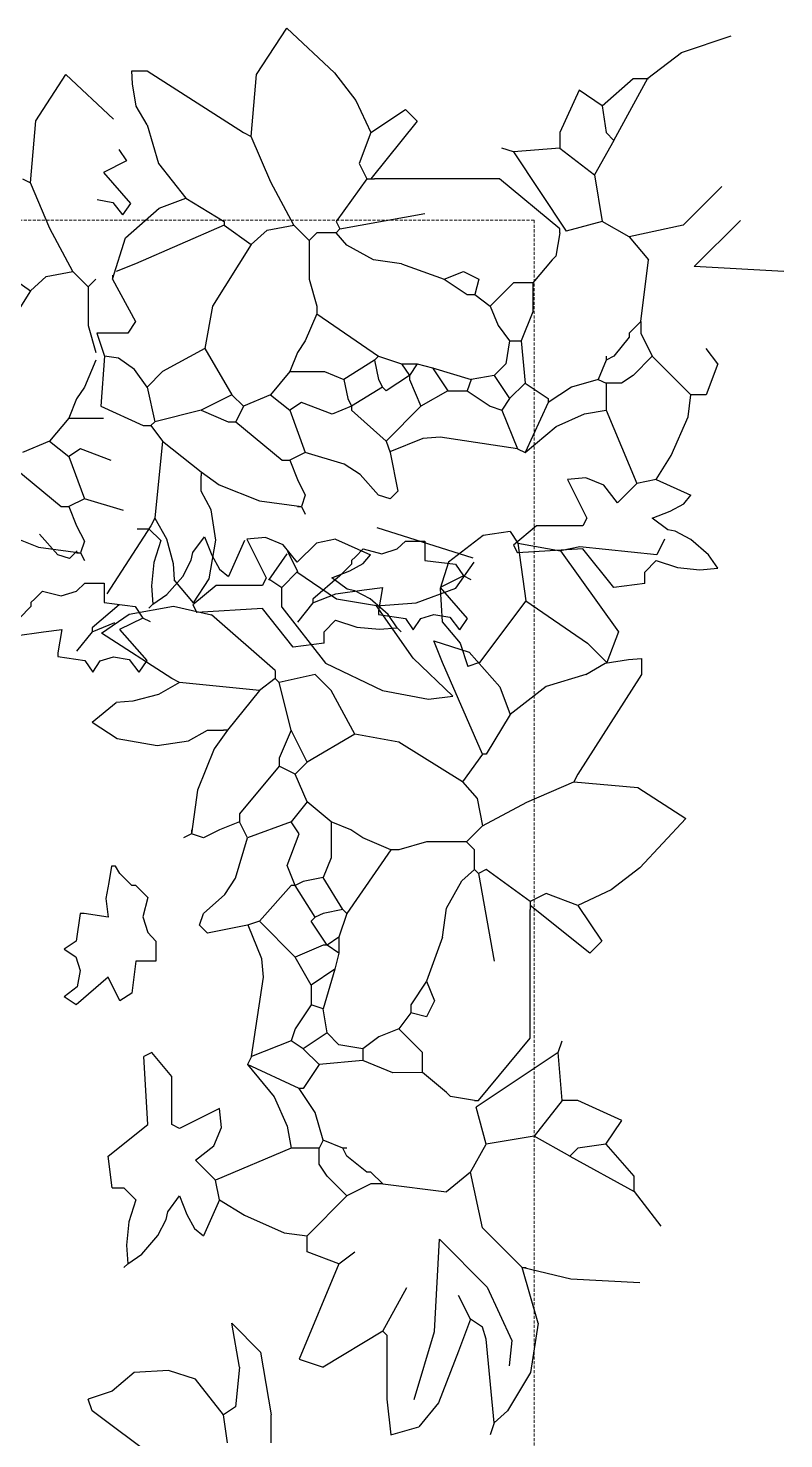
# Model space of a CAD drawing. Header units: inches. Extents: x 4526 to 5467, y 523 to 1441.
# Drawn here: x 5404.5 to 5467, y 1323.7 to 1440.5 of the extents above; entities that cross this region are included whole.
import ezdxf

# ---------------------------------------------------------------- set-up
doc = ezdxf.new("R2010")
doc.units = ezdxf.units.IN
doc.header["$MEASUREMENT"] = 0
doc.linetypes.add('HIDDEN', pattern=[0.375, 0.25, -0.125])
doc.layers.add('A-FLOR-FTPT', color=6, linetype='HIDDEN', lineweight=13)
doc.layers.add('G-HEDGE', color=96, linetype='Continuous', lineweight=25)

msp = doc.modelspace()

# ---------------------------------------------------------------- linework, layer by layer
at = {"layer": 'A-FLOR-FTPT'}
for q in [(4538.19, 1424.6), (5446.34, 1129.23)]:
    msp.add_line((5446.34, 1424.6), q, dxfattribs=at)
at = {"layer": 'G-HEDGE'}
for p, q in [((5423.37, 1436.67), (5425.86, 1440.51)), ((5425.86, 1440.51), (5429.82, 1436.82)), ((5458.56, 1438.51), (5462.66, 1439.89)), ((5455.77, 1436.36), (5458.56, 1438.51)), ((5405.08, 1432.83), (5407.57, 1436.67)), ((5407.57, 1436.67), (5411.53, 1432.98)), ((5413.03, 1436.97), (5414.3, 1436.97)), ((5413.1, 1435.9), (5413.03, 1436.97)), ((5414.3, 1436.97), (5422.29, 1431.86)), ((5422.93, 1431.54), (5423.37, 1436.67)), ((5429.82, 1436.82), (5431.58, 1434.52)), ((5451.98, 1434.09), (5454.54, 1436.33)), ((5452.94, 1431.22), (5455.77, 1436.36)), ((5454.54, 1436.33), (5455.81, 1436.33)), ((5413.4, 1434.06), (5413.1, 1435.9)), ((5450.07, 1435.37), (5448.47, 1431.86)), ((5451.98, 1434.09), (5450.07, 1435.37)), ((5414.3, 1432.5), (5413.4, 1434.06)), ((5431.58, 1434.52), (5432.82, 1431.86)), ((5432.82, 1431.86), (5435.7, 1433.77)), ((5435.7, 1433.77), (5436.66, 1432.82)), ((5451.98, 1434.09), (5452.3, 1431.86)), ((5404.64, 1427.7), (5405.08, 1432.83)), ((5436.66, 1432.82), (5432.82, 1428.03)), ((5414.3, 1432.5), (5415.26, 1429.3)), ((5422.29, 1431.86), (5422.93, 1431.54)), ((5424.54, 1427.76), (5422.93, 1431.54)), ((5432.82, 1431.86), (5431.87, 1429.3)), ((5448.47, 1431.86), (5448.47, 1430.58)), ((5452.3, 1431.86), (5452.94, 1431.22)), ((5411.96, 1430.47), (5412.6, 1429.51)), ((5444.64, 1430.26), (5443.68, 1430.58)), ((5448.47, 1430.58), (5444.64, 1430.26)), ((5444.64, 1430.26), (5449.01, 1423.7)), ((5448.47, 1430.58), (5451.34, 1428.35)), ((5452.94, 1431.22), (5451.34, 1428.35)), ((5412.6, 1429.51), (5410.69, 1428.55)), ((5415.26, 1429.3), (5417.5, 1426.43)), ((5431.87, 1429.3), (5432.51, 1428.03)), ((5404, 1428.02), (5404.64, 1427.7)), ((5410.69, 1428.55), (5412.92, 1426)), ((5432.51, 1428.03), (5429.95, 1424.51)), ((5432.51, 1428.03), (5432.82, 1428.03)), ((5432.82, 1428.03), (5433.14, 1428.03)), ((5443.49, 1428.03), (5433.14, 1428.03)), ((5448.47, 1423.88), (5443.49, 1428.03)), ((5451.34, 1428.35), (5451.98, 1424.51)), ((5406.25, 1423.92), (5404.64, 1427.7)), ((5426.44, 1424.19), (5424.54, 1427.76)), ((5461.88, 1427.39), (5458.69, 1424.19)), ((5410.16, 1426.31), (5411.47, 1426.08)), ((5411.47, 1426.08), (5412.28, 1425.04)), ((5412.92, 1426), (5412.28, 1425.04)), ((5412.52, 1423.15), (5415.3, 1425.61)), ((5415.3, 1425.61), (5417.5, 1426.43)), ((5417.5, 1426.43), (5420.69, 1424.51)), ((5420.69, 1424.51), (5420.69, 1424.19)), ((5429.95, 1424.51), (5430.27, 1423.88)), ((5430.27, 1423.88), (5437.29, 1425.15)), ((5451.98, 1424.51), (5449.01, 1423.7)), ((5454.22, 1423.24), (5451.98, 1424.51)), ((5459.61, 1420.76), (5463.44, 1424.57)), ((5408.15, 1420.36), (5406.25, 1423.92)), ((5420.69, 1424.19), (5413.35, 1421)), ((5420.69, 1424.19), (5422.93, 1422.6)), ((5422.93, 1422.6), (5424.25, 1423.77)), ((5424.25, 1423.77), (5426.44, 1424.19)), ((5426.44, 1424.19), (5427.72, 1422.92)), ((5428.35, 1423.56), (5427.72, 1422.92)), ((5429.95, 1423.56), (5428.35, 1423.56)), ((5430.27, 1423.88), (5429.95, 1423.56)), ((5430.84, 1422.54), (5429.95, 1423.56)), ((5448.47, 1423.56), (5448.15, 1421.64)), ((5448.47, 1423.56), (5448.47, 1423.88)), ((5458.69, 1424.19), (5454.22, 1423.24)), ((5454.22, 1423.24), (5455.81, 1421.32)), ((5411.43, 1419.72), (5412.52, 1423.15)), ((5422.93, 1422.6), (5419.73, 1417.49)), ((5427.72, 1422.92), (5427.72, 1419.72)), ((5433.04, 1421.31), (5430.84, 1422.54)), ((5413.35, 1421), (5411.75, 1420.36)), ((5435.38, 1421), (5433.04, 1421.31)), ((5435.38, 1421), (5438.89, 1419.72)), ((5447.83, 1421.32), (5446.24, 1419.41)), ((5448.15, 1421.64), (5447.83, 1421.32)), ((5455.18, 1416.21), (5455.81, 1421.32)), ((5402.4, 1420.36), (5404.64, 1418.76)), ((5404.64, 1418.76), (5405.96, 1419.93)), ((5405.96, 1419.93), (5408.15, 1420.36)), ((5408.15, 1420.36), (5409.43, 1419.08)), ((5410.07, 1419.72), (5409.43, 1419.08)), ((5411.43, 1420.04), (5411.43, 1419.72)), ((5411.43, 1419.72), (5413.35, 1416.21)), ((5427.72, 1419.72), (5428.35, 1417.49)), ((5438.89, 1419.72), (5440.49, 1420.36)), ((5438.89, 1419.72), (5440.81, 1418.45)), ((5440.49, 1420.36), (5441.76, 1419.72)), ((5441.76, 1419.72), (5441.45, 1418.45)), ((5467.02, 1420.35), (5459.61, 1420.76)), ((5404.64, 1418.76), (5401.44, 1413.65)), ((5409.43, 1419.08), (5409.43, 1415.89)), ((5444.64, 1419.41), (5442.72, 1417.49)), ((5446.24, 1419.41), (5444.64, 1419.41)), ((5446.24, 1419.41), (5446.24, 1417.01)), ((5419.73, 1417.49), (5419.09, 1413.98)), ((5428.35, 1417.49), (5428.35, 1416.85)), ((5440.81, 1418.45), (5441.45, 1418.45)), ((5441.45, 1418.45), (5442.72, 1417.49)), ((5442.72, 1417.49), (5443.36, 1415.89)), ((5413.35, 1416.21), (5412.71, 1415.25)), ((5428.35, 1416.85), (5427.4, 1414.62)), ((5428.35, 1416.85), (5433.46, 1413.34)), ((5446.24, 1417.01), (5445.28, 1414.62)), ((5455.18, 1416.21), (5454.22, 1415.25)), ((5455.18, 1416.21), (5455.18, 1415.25)), ((5409.43, 1415.89), (5410.07, 1413.65)), ((5412.71, 1415.25), (5410.15, 1415.25)), ((5410.15, 1415.25), (5410.79, 1413.34)), ((5443.36, 1415.89), (5444.32, 1414.62)), ((5454.22, 1415.25), (5454.22, 1414.93)), ((5455.18, 1415.25), (5456.13, 1413.34)), ((5419.09, 1413.98), (5415.58, 1412.06)), ((5419.09, 1413.98), (5421.33, 1410.14)), ((5427.4, 1414.62), (5426.76, 1413.66)), ((5444.32, 1414.62), (5444, 1412.7)), ((5444.32, 1414.62), (5445.28, 1414.62)), ((5445.28, 1414.62), (5445.6, 1411.1)), ((5454.22, 1414.93), (5452.94, 1413.34)), ((5461.56, 1412.7), (5460.6, 1413.98)), ((5410.07, 1413.01), (5409.11, 1410.78)), ((5410.79, 1413.34), (5410.47, 1409.19)), ((5411.93, 1413.17), (5410.79, 1413.34)), ((5413.25, 1412.24), (5411.93, 1413.17)), ((5426.76, 1413.66), (5426.12, 1412.06)), ((5433.14, 1413.02), (5430.59, 1411.42)), ((5433.46, 1413.34), (5433.14, 1413.02)), ((5433.14, 1413.02), (5433.46, 1411.42)), ((5433.46, 1413.34), (5435.38, 1412.7)), ((5435.38, 1412.7), (5436.02, 1411.74)), ((5435.38, 1412.7), (5436.66, 1412.7)), ((5436.66, 1412.7), (5436.02, 1411.74)), ((5436.66, 1412.7), (5437.93, 1412.38)), ((5444, 1412.7), (5443.04, 1411.74)), ((5452.3, 1413.02), (5451.66, 1411.42)), ((5452.3, 1413.34), (5452.3, 1413.02)), ((5452.94, 1413.34), (5452.3, 1413.02)), ((5456.13, 1413.34), (5454.54, 1411.74)), ((5456.13, 1413.34), (5459.33, 1410.14)), ((5461.56, 1412.7), (5460.6, 1410.14)), ((5414.3, 1410.78), (5413.25, 1412.24)), ((5415.58, 1412.06), (5414.3, 1410.78)), ((5426.12, 1412.06), (5424.52, 1410.14)), ((5426.12, 1412.06), (5428.99, 1412.06)), ((5428.99, 1412.06), (5430.59, 1411.42)), ((5436.02, 1411.74), (5434.1, 1410.46)), ((5436.02, 1411.74), (5436.02, 1411.42)), ((5437.93, 1412.38), (5441.13, 1411.42)), ((5437.93, 1412.38), (5439.21, 1410.46)), ((5443.04, 1411.74), (5441.13, 1411.42)), ((5443.04, 1411.74), (5444.32, 1409.83)), ((5454.54, 1411.74), (5453.58, 1411.1)), ((5409.11, 1410.78), (5408.47, 1409.82)), ((5414.3, 1410.78), (5414.94, 1407.91)), ((5430.59, 1411.42), (5430.91, 1409.83)), ((5433.78, 1410.78), (5431.23, 1409.19)), ((5433.46, 1411.42), (5433.78, 1410.78)), ((5434.1, 1410.46), (5433.78, 1410.78)), ((5436.02, 1411.42), (5436.97, 1409.19)), ((5439.21, 1410.46), (5436.97, 1409.19)), ((5439.21, 1410.46), (5440.81, 1410.46)), ((5441.13, 1411.42), (5440.81, 1410.46)), ((5440.81, 1410.46), (5442.72, 1409.19)), ((5445.6, 1411.1), (5444.32, 1409.83)), ((5445.6, 1411.1), (5447.51, 1409.83)), ((5449.43, 1410.78), (5447.51, 1409.51)), ((5451.66, 1411.42), (5449.43, 1410.78)), ((5451.66, 1411.42), (5452.3, 1411.1)), ((5453.58, 1411.1), (5452.3, 1411.1)), ((5452.3, 1411.1), (5452.3, 1408.87)), ((5408.47, 1409.82), (5407.83, 1408.22)), ((5410.47, 1409.19), (5413.98, 1407.59)), ((5421.33, 1410.14), (5418.77, 1408.87)), ((5421.33, 1410.14), (5422.29, 1409.19)), ((5422.29, 1409.19), (5421.65, 1407.91)), ((5424.52, 1410.14), (5422.29, 1409.19)), ((5424.52, 1410.14), (5426.12, 1408.87)), ((5427.08, 1409.51), (5426.12, 1408.87)), ((5429.63, 1408.55), (5427.08, 1409.51)), ((5431.23, 1409.19), (5429.63, 1408.55)), ((5430.91, 1409.83), (5431.23, 1409.19)), ((5431.23, 1409.19), (5431.23, 1408.87)), ((5436.97, 1409.19), (5434.1, 1406.31)), ((5442.72, 1409.19), (5443.68, 1408.87)), ((5444.32, 1409.83), (5443.68, 1408.87)), ((5447.51, 1409.51), (5445.6, 1405.35)), ((5447.51, 1409.83), (5447.51, 1409.51)), ((5459.09, 1408.31), (5459.33, 1410.14)), ((5460.6, 1410.14), (5459.33, 1410.14)), ((5407.83, 1408.22), (5406.23, 1406.31)), ((5407.83, 1408.22), (5410.7, 1408.22)), ((5418.77, 1408.87), (5414.94, 1407.91)), ((5418.77, 1408.87), (5421.01, 1407.91)), ((5426.12, 1408.87), (5427.4, 1405.35)), ((5431.23, 1408.87), (5434.1, 1406.31)), ((5443.68, 1408.87), (5444.96, 1405.67)), ((5448.18, 1407.51), (5450.52, 1408.56)), ((5450.52, 1408.56), (5452.3, 1408.87)), ((5452.3, 1408.87), (5454.86, 1402.8)), ((5457.68, 1405.12), (5459.09, 1408.31)), ((5413.98, 1407.59), (5414.62, 1407.59)), ((5414.94, 1407.91), (5414.62, 1407.59)), ((5414.62, 1407.59), (5415.58, 1406.31)), ((5421.01, 1407.91), (5421.65, 1407.91)), ((5421.65, 1407.91), (5425.48, 1404.72)), ((5445.6, 1405.35), (5448.18, 1407.51)), ((5406.23, 1406.31), (5404, 1405.35)), ((5406.23, 1406.31), (5407.83, 1405.03)), ((5408.79, 1405.67), (5407.83, 1405.03)), ((5411.34, 1404.71), (5408.79, 1405.67)), ((5415.58, 1406.31), (5414.94, 1399.93)), ((5415.58, 1406.31), (5418.77, 1403.76)), ((5434.1, 1406.31), (5434.42, 1405.35)), ((5437.12, 1406.51), (5434.4, 1405.43)), ((5438.57, 1406.63), (5437.12, 1406.51)), ((5444.96, 1405.67), (5438.57, 1406.63)), ((5444.96, 1405.67), (5445.6, 1405.35)), ((5407.83, 1405.03), (5409.11, 1401.52)), ((5425.48, 1404.72), (5426.12, 1404.72)), ((5427.4, 1405.35), (5426.12, 1404.72)), ((5426.12, 1404.72), (5426.76, 1403.12)), ((5430.63, 1404.4), (5427.4, 1405.35)), ((5434.42, 1405.35), (5435.06, 1402.16)), ((5456.45, 1403.12), (5457.68, 1405.12)), ((5403.36, 1404.07), (5407.19, 1400.88)), ((5418.77, 1403.76), (5418.77, 1403.44)), ((5418.77, 1403.76), (5420.27, 1402.68)), ((5418.77, 1402.16), (5418.77, 1403.44)), ((5431.94, 1403.54), (5430.63, 1404.4)), ((5433.46, 1401.84), (5431.94, 1403.54)), ((5419.61, 1400.62), (5418.77, 1402.16)), ((5420.27, 1402.68), (5423.6, 1401.37)), ((5426.76, 1403.12), (5427.4, 1401.84)), ((5435.06, 1402.16), (5434.42, 1401.52)), ((5450.64, 1403.27), (5449.11, 1403.12)), ((5449.11, 1403.12), (5450.71, 1399.93)), ((5452.11, 1402.66), (5450.64, 1403.27)), ((5453.26, 1401.2), (5452.11, 1402.66)), ((5454.86, 1402.8), (5453.26, 1401.2)), ((5456.45, 1403.12), (5454.86, 1402.8)), ((5456.45, 1403.12), (5459.33, 1401.84)), ((5409.11, 1401.52), (5407.83, 1400.88)), ((5412.34, 1400.56), (5409.11, 1401.52)), ((5423.6, 1401.37), (5427.08, 1400.89)), ((5427.4, 1401.84), (5427.08, 1400.89)), ((5434.42, 1401.52), (5433.46, 1401.84)), ((5457.62, 1400.51), (5458.73, 1401.12)), ((5458.73, 1401.12), (5459.33, 1401.84)), ((5407.19, 1400.88), (5407.83, 1400.88)), ((5407.83, 1400.88), (5408.47, 1399.28)), ((5414.94, 1399.93), (5414.62, 1399.29)), ((5414.94, 1399.93), (5415.9, 1398.22)), ((5420, 1398.11), (5419.61, 1400.62)), ((5426.76, 1400.89), (5427.08, 1400.89)), ((5427.08, 1400.89), (5427.4, 1400.25)), ((5450.71, 1399.93), (5450.39, 1399.29)), ((5456.13, 1399.93), (5457.62, 1400.51)), ((5457.41, 1398.97), (5456.13, 1399.93)), ((5401.98, 1398.84), (5405.31, 1397.53)), ((5408.47, 1399.28), (5409.11, 1398.01)), ((5414.62, 1399.29), (5410.98, 1393.65)), ((5413.47, 1399.05), (5414.46, 1399.05)), ((5414.46, 1399.05), (5415.45, 1398.06)), ((5441.31, 1396.6), (5433.36, 1399.13)), ((5444.37, 1398.82), (5442.14, 1398.5)), ((5444.37, 1398.82), (5445.01, 1397.86)), ((5446.55, 1399.29), (5444.64, 1397.69)), ((5450.39, 1399.29), (5446.55, 1399.29)), ((5458.03, 1398.85), (5457.41, 1398.97)), ((5459.32, 1398.17), (5458.03, 1398.85)), ((5405.31, 1397.53), (5408.79, 1397.05)), ((5406.92, 1396.9), (5405.4, 1398.6)), ((5409.11, 1398.01), (5408.79, 1397.05)), ((5415.45, 1398.06), (5414.85, 1396.26)), ((5415.9, 1398.22), (5416.45, 1396.17)), ((5418.08, 1397.08), (5419.07, 1398.39)), ((5419.07, 1398.39), (5419.67, 1396.86)), ((5419.45, 1394.91), (5420, 1398.11)), ((5422.37, 1398.06), (5421.05, 1395.1)), ((5424.1, 1398.33), (5422.57, 1398.18)), ((5422.57, 1398.18), (5424.17, 1394.99)), ((5425.57, 1397.72), (5424.1, 1398.33)), ((5426.72, 1396.27), (5425.57, 1397.72)), ((5428.32, 1397.86), (5426.72, 1396.27)), ((5429.91, 1398.18), (5428.32, 1397.86)), ((5429.91, 1398.18), (5432.79, 1396.9)), ((5435, 1397.37), (5435.7, 1398.01)), ((5435.7, 1398.01), (5437.29, 1398.01)), ((5437.29, 1398.01), (5437.29, 1396.41)), ((5442.14, 1398.5), (5439.27, 1396.27)), ((5444.64, 1397.69), (5444.96, 1397.05)), ((5445.01, 1397.86), (5448.53, 1397.22)), ((5445.01, 1397.86), (5445.65, 1393.07)), ((5450.12, 1397.54), (5448.53, 1397.22)), ((5456.51, 1396.9), (5450.12, 1397.54)), ((5457.15, 1398.18), (5456.51, 1396.9)), ((5460.79, 1396.88), (5459.32, 1398.17)), ((5407.88, 1396.58), (5406.92, 1396.9)), ((5408.52, 1397.22), (5407.88, 1396.58)), ((5408.47, 1397.05), (5408.79, 1397.05)), ((5408.79, 1397.05), (5409.11, 1396.41)), ((5417.26, 1395.1), (5417.96, 1396.44)), ((5417.96, 1396.44), (5418.08, 1397.08)), ((5419.67, 1396.86), (5420.31, 1395.71)), ((5425.87, 1396.96), (5424.35, 1394.78)), ((5425.93, 1397.18), (5426.77, 1395.51)), ((5431.55, 1396.73), (5431.23, 1396.41)), ((5431.23, 1396.41), (5431.23, 1396.1)), ((5431.55, 1396.73), (5432.19, 1397.37)), ((5432.19, 1397.37), (5433.74, 1396.97)), ((5432.19, 1396.18), (5432.79, 1396.9)), ((5433.74, 1396.97), (5435, 1397.37)), ((5437.29, 1396.41), (5439.85, 1396.1)), ((5439.87, 1394.12), (5441.39, 1396.29)), ((5450.39, 1397.37), (5444.96, 1397.05)), ((5448.53, 1397.22), (5453.32, 1390.52)), ((5452.94, 1394.18), (5450.39, 1397.37)), ((5455.5, 1395.46), (5456.45, 1396.41)), ((5456.45, 1396.41), (5458.21, 1395.84)), ((5461.56, 1395.78), (5460.79, 1396.88)), ((5414.85, 1396.26), (5414.66, 1394.32)), ((5416.45, 1396.17), (5416.54, 1394.82)), ((5420.31, 1395.71), (5421.05, 1395.1)), ((5426.77, 1395.51), (5425.45, 1394.19)), ((5429.99, 1393.21), (5426.7, 1395.45)), ((5430.27, 1395.14), (5428.03, 1393.22)), ((5429.59, 1394.99), (5431.08, 1395.57)), ((5431.23, 1396.1), (5430.27, 1395.14)), ((5431.08, 1395.57), (5432.19, 1396.18)), ((5440.49, 1395.14), (5438.57, 1394.18)), ((5439.27, 1396.27), (5438.58, 1394.1)), ((5439.85, 1396.1), (5440.49, 1395.14)), ((5441.13, 1394.82), (5440.49, 1395.14)), ((5455.5, 1394.5), (5455.5, 1395.46)), ((5458.21, 1395.84), (5460.08, 1395.65)), ((5460.08, 1395.65), (5461.56, 1395.78)), ((5408.46, 1393.88), (5409.16, 1394.53)), ((5409.16, 1394.53), (5410.76, 1394.53)), ((5410.76, 1394.53), (5410.76, 1392.93)), ((5414.66, 1394.32), (5414.79, 1392.79)), ((5415.93, 1393.59), (5417.26, 1395.1)), ((5418.14, 1392.9), (5416.54, 1394.82)), ((5420.01, 1394.35), (5418.1, 1392.75)), ((5418.14, 1392.9), (5419.45, 1394.91)), ((5423.85, 1394.35), (5420.01, 1394.35)), ((5424.17, 1394.99), (5423.85, 1394.35)), ((5424.46, 1394.85), (5425.45, 1394.19)), ((5425.45, 1392.54), (5425.45, 1394.19)), ((5430.87, 1394.03), (5429.59, 1394.99)), ((5429.92, 1393.65), (5432.27, 1394)), ((5431.49, 1393.91), (5430.87, 1394.03)), ((5432.27, 1394), (5433.78, 1394.18)), ((5433.78, 1394.18), (5433.46, 1392.26)), ((5436.58, 1392.91), (5439.87, 1394.12)), ((5438.57, 1394.18), (5440.81, 1391.62)), ((5438.58, 1394.1), (5438.73, 1391.33)), ((5455.5, 1394.5), (5452.94, 1394.18)), ((5405.01, 1393.25), (5404.69, 1392.93)), ((5404.69, 1392.93), (5404.69, 1392.61)), ((5405.01, 1393.25), (5405.65, 1393.89)), ((5405.65, 1393.89), (5407.2, 1393.48)), ((5407.2, 1393.48), (5408.46, 1393.88)), ((5410.76, 1392.93), (5413.31, 1392.61)), ((5414.79, 1392.79), (5414.46, 1392.46)), ((5414.79, 1392.79), (5415.93, 1393.59)), ((5428.03, 1392.9), (5426.76, 1391.31)), ((5428.03, 1392.9), (5429.92, 1393.65)), ((5428.03, 1393.22), (5428.03, 1392.9)), ((5433.29, 1392.67), (5429.99, 1393.21)), ((5432.78, 1393.23), (5431.49, 1393.91)), ((5434.25, 1391.94), (5432.78, 1393.23)), ((5433.29, 1392.67), (5436.58, 1392.91)), ((5445.65, 1393.07), (5441.82, 1387.96)), ((5445.65, 1393.07), (5450.76, 1389.56)), ((5404.69, 1392.61), (5403.73, 1391.65)), ((5411.98, 1392.75), (5409.75, 1390.84)), ((5410.52, 1390.41), (5412.82, 1391.97)), ((5413.95, 1391.65), (5412.03, 1390.7)), ((5412.82, 1391.97), (5416.48, 1392.64)), ((5413.31, 1392.61), (5413.95, 1391.65)), ((5414.59, 1391.33), (5413.95, 1391.65)), ((5416.48, 1392.64), (5419.64, 1391.92)), ((5418.1, 1392.75), (5418.42, 1392.12)), ((5423.85, 1392.43), (5418.42, 1392.12)), ((5424.92, 1387.3), (5419.64, 1391.92)), ((5426.4, 1389.24), (5423.85, 1392.43)), ((5425.45, 1392.54), (5429.08, 1387.92)), ((5436.32, 1388.32), (5433.29, 1392.67)), ((5433.46, 1392.26), (5433.46, 1391.94)), ((5433.46, 1391.94), (5435.7, 1391.62)), ((5435.02, 1390.84), (5434.25, 1391.94)), ((5435.7, 1391.62), (5436.34, 1390.67)), ((5436.96, 1391.6), (5438.05, 1391.94)), ((5438.05, 1391.94), (5439.36, 1391.71)), ((5439.36, 1391.71), (5440.17, 1390.67)), ((5440.81, 1391.62), (5440.17, 1390.67)), ((5403.38, 1390.17), (5405.73, 1390.51)), ((5405.73, 1390.51), (5407.24, 1390.7)), ((5407.24, 1390.7), (5406.92, 1388.78)), ((5409.75, 1390.52), (5408.47, 1388.92)), ((5409.75, 1390.52), (5411.64, 1391.27)), ((5409.75, 1390.84), (5409.75, 1390.52)), ((5412.03, 1390.7), (5414.27, 1388.14)), ((5428.96, 1390.52), (5429.91, 1391.48)), ((5428.96, 1389.56), (5428.96, 1390.52)), ((5429.91, 1391.48), (5431.67, 1390.9)), ((5431.67, 1390.9), (5433.54, 1390.72)), ((5433.54, 1390.72), (5435.02, 1390.84)), ((5435.02, 1390.84), (5435.34, 1390.52)), ((5436.34, 1390.67), (5436.96, 1391.6)), ((5438.73, 1391.33), (5440.22, 1389.56)), ((5453.32, 1390.52), (5452.36, 1387.96)), ((5416.34, 1386.64), (5410.52, 1390.41)), ((5428.96, 1389.56), (5426.4, 1389.24)), ((5438.76, 1387.96), (5438.05, 1389.75)), ((5438.05, 1389.75), (5440.98, 1388.82)), ((5440.22, 1389.56), (5440.86, 1387.64)), ((5450.76, 1389.56), (5452.36, 1387.96)), ((5406.92, 1388.78), (5406.92, 1388.46)), ((5406.92, 1388.46), (5409.16, 1388.14)), ((5409.16, 1388.14), (5409.8, 1387.18)), ((5410.42, 1388.11), (5411.51, 1388.45)), ((5411.51, 1388.45), (5412.82, 1388.23)), ((5412.82, 1388.23), (5413.63, 1387.18)), ((5414.27, 1388.14), (5413.63, 1387.18)), ((5439.62, 1385.18), (5436.32, 1388.32)), ((5440.98, 1388.82), (5443.52, 1385.94)), ((5452.24, 1387.91), (5454.15, 1388.21)), ((5454.15, 1388.21), (5455.25, 1388.29)), ((5455.25, 1388.29), (5455.25, 1386.97)), ((5409.8, 1387.18), (5410.42, 1388.11)), ((5424.92, 1387.3), (5424.92, 1386.64)), ((5428.21, 1386.97), (5425.24, 1386.31)), ((5429.53, 1385.65), (5428.21, 1386.97)), ((5429.08, 1387.92), (5433.79, 1385.66)), ((5442.06, 1380.38), (5438.76, 1387.96)), ((5441.82, 1387.96), (5440.86, 1387.64)), ((5450.63, 1386.97), (5447.34, 1385.98)), ((5455.25, 1386.97), (5449.97, 1378.73)), ((5450.63, 1386.97), (5452.24, 1387.91)), ((5417, 1386.31), (5415.24, 1385.32)), ((5417, 1386.31), (5416.34, 1386.64)), ((5423.6, 1385.65), (5417, 1386.31)), ((5424.92, 1386.64), (5423.6, 1385.65)), ((5425.24, 1386.31), (5424.92, 1386.64)), ((5426.23, 1382.36), (5425.24, 1386.31)), ((5443.52, 1385.94), (5444.37, 1383.67)), ((5447.34, 1385.98), (5444.37, 1383.67)), ((5409.75, 1383.02), (5411.73, 1384.66)), ((5413.12, 1384.76), (5411.73, 1384.66)), ((5415.24, 1385.32), (5413.12, 1384.76)), ((5423.6, 1385.65), (5420.96, 1382.36)), ((5431.51, 1382.03), (5429.53, 1385.65)), ((5433.79, 1385.66), (5437.59, 1384.94)), ((5437.59, 1384.94), (5439.62, 1385.18)), ((5444.37, 1383.67), (5442.39, 1380.38)), ((5409.75, 1383.02), (5411.82, 1381.66)), ((5417.72, 1381.49), (5419.31, 1382.36)), ((5419.31, 1382.36), (5420.63, 1382.36)), ((5420.96, 1382.36), (5419.85, 1380.81)), ((5420.96, 1382.36), (5420.63, 1382.36)), ((5426.23, 1382.36), (5425.24, 1380.05)), ((5427.55, 1379.72), (5426.23, 1382.36)), ((5411.82, 1381.66), (5415.13, 1381.09)), ((5415.13, 1381.09), (5417.72, 1381.49)), ((5431.51, 1382.03), (5427.55, 1379.72)), ((5435.14, 1381.37), (5431.51, 1382.03)), ((5440.41, 1378.07), (5435.14, 1381.37)), ((5419.85, 1380.81), (5418.49, 1377.38)), ((5425.24, 1380.05), (5425.24, 1379.39)), ((5442.06, 1380.38), (5440.41, 1378.07)), ((5442.39, 1380.38), (5442.06, 1380.38)), ((5425.24, 1379.39), (5421.95, 1375.43)), ((5426.56, 1378.73), (5425.24, 1379.39)), ((5427.55, 1379.72), (5426.56, 1378.73)), ((5427.55, 1376.42), (5426.56, 1378.73)), ((5440.41, 1378.07), (5441.62, 1376.71)), ((5445.74, 1376.4), (5449.64, 1378.07)), ((5449.97, 1378.73), (5449.64, 1378.07)), ((5449.64, 1378.07), (5454.94, 1377.61)), ((5454.94, 1377.61), (5458.91, 1375.04)), ((5418.49, 1377.38), (5417.99, 1373.78)), ((5441.62, 1376.71), (5442.06, 1374.44)), ((5421.95, 1375.43), (5421.95, 1374.77)), ((5427.55, 1376.42), (5426.23, 1374.77)), ((5429.53, 1374.77), (5427.55, 1376.42)), ((5442.06, 1374.44), (5445.74, 1376.4)), ((5417.99, 1374.11), (5417.99, 1373.78)), ((5420.3, 1374.11), (5418.98, 1373.45)), ((5421.95, 1374.77), (5420.3, 1374.11)), ((5422.61, 1373.45), (5421.95, 1374.77)), ((5426.23, 1374.77), (5422.61, 1373.45)), ((5426.89, 1373.78), (5426.23, 1374.77)), ((5429.53, 1374.77), (5429.53, 1371.8)), ((5431.18, 1374.11), (5429.53, 1374.77)), ((5432.17, 1373.45), (5431.18, 1374.11)), ((5442.06, 1374.44), (5440.74, 1373.12)), ((5458.91, 1375.04), (5455.1, 1370.95)), ((5417.99, 1373.78), (5417.33, 1373.45)), ((5418.98, 1373.45), (5417.99, 1373.78)), ((5421.62, 1370.11), (5422.61, 1373.45)), ((5425.9, 1371.14), (5426.89, 1373.78)), ((5434.48, 1372.46), (5432.17, 1373.45)), ((5437.44, 1373.12), (5435.14, 1372.46)), ((5440.74, 1373.12), (5437.44, 1373.12)), ((5441.4, 1372.46), (5440.74, 1373.12)), ((5429.53, 1371.8), (5428.87, 1370.16)), ((5434.48, 1372.46), (5430.85, 1367.19)), ((5435.14, 1372.46), (5434.48, 1372.46)), ((5441.4, 1370.82), (5441.4, 1372.46)), ((5411.37, 1371.09), (5411.13, 1369.74)), ((5411.7, 1371.09), (5411.37, 1371.09)), ((5412.06, 1370.49), (5411.7, 1371.09)), ((5426.56, 1369.5), (5425.9, 1371.14)), ((5440.35, 1369.89), (5441.4, 1370.82)), ((5441.73, 1370.49), (5441.4, 1370.82)), ((5442.39, 1370.82), (5441.73, 1370.49)), ((5446.02, 1368.18), (5442.39, 1370.82)), ((5455.1, 1370.95), (5452.72, 1369.13)), ((5411.13, 1369.74), (5410.88, 1368.42)), ((5413.04, 1369.5), (5412.06, 1370.49)), ((5413.37, 1369.5), (5413.04, 1369.5)), ((5413.7, 1369.17), (5413.37, 1369.5)), ((5420.73, 1368.76), (5421.62, 1370.11)), ((5426.23, 1369.5), (5423.6, 1366.53)), ((5426.56, 1369.5), (5426.23, 1369.5)), ((5427.22, 1369.83), (5426.56, 1369.5)), ((5428.21, 1366.86), (5426.56, 1369.5)), ((5428.87, 1370.16), (5427.22, 1369.83)), ((5430.52, 1367.52), (5428.87, 1370.16)), ((5439.08, 1367.62), (5440.35, 1369.89)), ((5441.73, 1370.49), (5443.05, 1363.23)), ((5410.88, 1368.42), (5411.07, 1366.86)), ((5413.7, 1369.17), (5414.36, 1368.51)), ((5414.36, 1368.51), (5413.95, 1366.9)), ((5418.98, 1367.19), (5420.73, 1368.76)), ((5447.34, 1368.84), (5446.02, 1368.18)), ((5449.97, 1367.85), (5447.34, 1368.84)), ((5452.72, 1369.13), (5449.97, 1367.85)), ((5408.76, 1367.19), (5408.43, 1364.88)), ((5409.09, 1367.19), (5408.76, 1367.19)), ((5411.07, 1366.86), (5409.09, 1367.19)), ((5418.65, 1366.2), (5418.98, 1367.19)), ((5428.87, 1367.19), (5428.21, 1366.86)), ((5430.52, 1367.52), (5428.87, 1367.19)), ((5430.85, 1367.19), (5430.19, 1365.21)), ((5430.85, 1367.19), (5430.52, 1367.52)), ((5438.76, 1365.21), (5439.08, 1367.62)), ((5446.02, 1368.18), (5446.02, 1367.85)), ((5446.02, 1367.85), (5446.02, 1367.52)), ((5450.96, 1363.89), (5446.02, 1367.85)), ((5446.02, 1356.84), (5446.02, 1367.52)), ((5449.97, 1367.85), (5451.95, 1364.88)), ((5413.95, 1366.9), (5414.36, 1365.6)), ((5419.31, 1365.54), (5418.65, 1366.2)), ((5422.61, 1366.2), (5419.31, 1365.54)), ((5423.6, 1366.53), (5422.61, 1366.2)), ((5423.8, 1363.41), (5422.68, 1366.22)), ((5426.56, 1363.56), (5423.6, 1366.53)), ((5427.88, 1366.53), (5428.21, 1366.86)), ((5429.2, 1364.55), (5427.88, 1366.53)), ((5408.43, 1364.88), (5407.44, 1364.22)), ((5414.36, 1365.6), (5415.02, 1364.88)), ((5415.02, 1364.88), (5415.02, 1363.23)), ((5430.19, 1365.21), (5429.2, 1364.55)), ((5430.19, 1365.21), (5430.19, 1363.89)), ((5438.76, 1365.21), (5437.44, 1361.58)), ((5451.95, 1364.88), (5450.96, 1363.89)), ((5407.44, 1364.22), (5408.4, 1363.58)), ((5408.4, 1363.58), (5408.75, 1362.45)), ((5428.87, 1364.55), (5426.56, 1363.56)), ((5429.2, 1364.55), (5428.87, 1364.55)), ((5430.19, 1363.89), (5429.2, 1364.55)), ((5430.19, 1363.89), (5429.86, 1362.57)), ((5408.75, 1362.45), (5408.52, 1361.1)), ((5413.37, 1363.23), (5413.04, 1360.59)), ((5415.02, 1363.23), (5413.37, 1363.23)), ((5423.93, 1361.91), (5423.8, 1363.41)), ((5427.88, 1361.25), (5426.56, 1363.56)), ((5429.86, 1362.57), (5427.88, 1361.25)), ((5429.86, 1362.57), (5428.87, 1359.27)), ((5411.07, 1361.91), (5408.43, 1359.6)), ((5412.06, 1359.93), (5411.07, 1361.91)), ((5422.94, 1355.32), (5423.93, 1361.91)), ((5427.88, 1361.25), (5427.88, 1359.6)), ((5437.44, 1361.58), (5436.13, 1359.6)), ((5437.44, 1361.58), (5438.1, 1359.93)), ((5408.52, 1361.1), (5407.44, 1360.26)), ((5408.43, 1359.6), (5407.44, 1360.26)), ((5413.04, 1360.59), (5412.06, 1359.93)), ((5427.88, 1359.6), (5426.56, 1357.63)), ((5428.87, 1359.27), (5427.88, 1359.6)), ((5429.2, 1357.3), (5428.87, 1359.27)), ((5436.13, 1358.95), (5435.14, 1357.63)), ((5436.13, 1359.6), (5436.13, 1358.95)), ((5437.44, 1358.62), (5436.13, 1358.95)), ((5438.1, 1359.93), (5437.44, 1358.62)), ((5426.23, 1356.64), (5422.94, 1355.32)), ((5426.56, 1357.63), (5426.23, 1356.64)), ((5427.22, 1355.98), (5426.23, 1356.64)), ((5429.2, 1357.3), (5427.22, 1355.98)), ((5430.19, 1356.31), (5429.2, 1357.3)), ((5433.49, 1356.97), (5432.17, 1355.98)), ((5435.14, 1357.63), (5433.49, 1356.97)), ((5437.11, 1355.65), (5435.14, 1357.63)), ((5441.73, 1351.69), (5446.02, 1356.84)), ((5448.33, 1355.65), (5448.66, 1356.64)), ((5414.69, 1355.65), (5414.03, 1355.32)), ((5416.34, 1353.67), (5414.69, 1355.65)), ((5428.54, 1354.66), (5427.22, 1355.98)), ((5432.17, 1355.98), (5430.19, 1356.31)), ((5432.17, 1355.98), (5432.17, 1354.99)), ((5437.11, 1354), (5437.11, 1355.65)), ((5448.33, 1355.65), (5441.55, 1351.13)), ((5448.66, 1351.69), (5448.33, 1355.65)), ((5414.36, 1349.71), (5414.03, 1355.32)), ((5422.94, 1355.32), (5422.61, 1354.66)), ((5426.89, 1352.68), (5422.61, 1354.66)), ((5422.61, 1354.66), (5424.83, 1352)), ((5428.54, 1354.66), (5427.22, 1352.68)), ((5432.17, 1354.99), (5428.54, 1354.66)), ((5434.64, 1353.99), (5432.17, 1354.99)), ((5416.34, 1349.71), (5416.34, 1353.67)), ((5437.11, 1354), (5434.64, 1353.99)), ((5439.09, 1352.35), (5437.11, 1354)), ((5424.83, 1352), (5425.91, 1349.57)), ((5428.21, 1350.7), (5426.89, 1352.68)), ((5427.22, 1352.68), (5426.89, 1352.68)), ((5439.42, 1352.02), (5439.09, 1352.35)), ((5441.4, 1351.69), (5439.42, 1352.02)), ((5420.3, 1351.03), (5417, 1349.38)), ((5420.46, 1349.45), (5420.3, 1351.03)), ((5441.4, 1351.69), (5441.73, 1351.69)), ((5442.39, 1348.06), (5441.55, 1351.13)), ((5448.66, 1351.69), (5446.35, 1348.72)), ((5449.97, 1351.69), (5448.66, 1351.69)), ((5453.6, 1350.04), (5449.97, 1351.69)), ((5411.07, 1347.07), (5414.36, 1349.71)), ((5417, 1349.38), (5416.34, 1349.71)), ((5425.91, 1349.57), (5426.23, 1347.73)), ((5428.87, 1348.39), (5428.21, 1350.7)), ((5452.28, 1348.06), (5453.6, 1350.04)), ((5419.82, 1347.94), (5420.46, 1349.45)), ((5428.87, 1348.39), (5428.54, 1347.73)), ((5430.52, 1347.73), (5428.87, 1348.39)), ((5446.35, 1348.72), (5442.39, 1348.06)), ((5449.31, 1347.07), (5446.35, 1348.72)), ((5418.32, 1346.75), (5419.82, 1347.94)), ((5426.23, 1347.73), (5419.97, 1345.1)), ((5428.54, 1347.73), (5426.23, 1347.73)), ((5428.54, 1346.42), (5428.54, 1347.73)), ((5430.85, 1347.73), (5430.52, 1347.73)), ((5430.85, 1347.07), (5430.52, 1347.73)), ((5441.07, 1345.76), (5442.39, 1348.06)), ((5449.97, 1347.73), (5449.31, 1347.07)), ((5452.28, 1348.06), (5449.97, 1347.73)), ((5452.28, 1348.06), (5454.59, 1345.43)), ((5411.4, 1344.44), (5411.07, 1347.07)), ((5419.97, 1345.1), (5418.32, 1346.75)), ((5429.2, 1345.43), (5428.54, 1346.42)), ((5432.5, 1345.76), (5430.85, 1347.07)), ((5449.31, 1347.07), (5454.62, 1344.15)), ((5420.3, 1343.45), (5419.97, 1345.1)), ((5430.85, 1343.78), (5429.2, 1345.43)), ((5432.83, 1345.76), (5432.5, 1345.76)), ((5433.82, 1344.77), (5432.83, 1345.76)), ((5441.07, 1345.76), (5439.09, 1344.11)), ((5442.06, 1341.14), (5441.07, 1345.76)), ((5454.59, 1345.43), (5454.59, 1344.11)), ((5411.4, 1344.44), (5412.39, 1344.44)), ((5412.39, 1344.44), (5413.37, 1343.45)), ((5416.01, 1342.46), (5417, 1343.78)), ((5417, 1343.78), (5417.6, 1342.24)), ((5430.85, 1343.78), (5427.55, 1340.48)), ((5432.83, 1344.77), (5430.85, 1343.78)), ((5433.82, 1344.77), (5432.83, 1344.77)), ((5433.82, 1344.77), (5439.09, 1344.11)), ((5454.62, 1344.15), (5456.84, 1341.28)), ((5413.37, 1343.45), (5412.78, 1341.64)), ((5420.3, 1343.45), (5418.98, 1340.48)), ((5420.3, 1343.45), (5422.36, 1342.18)), ((5412.78, 1341.64), (5412.59, 1339.7)), ((5415.19, 1340.49), (5415.89, 1341.82)), ((5415.89, 1341.82), (5416.01, 1342.46)), ((5417.6, 1342.24), (5418.24, 1341.09)), ((5422.36, 1342.18), (5425.66, 1340.73)), ((5413.86, 1338.97), (5415.19, 1340.49)), ((5418.24, 1341.09), (5418.98, 1340.48)), ((5425.66, 1340.73), (5427.55, 1340.48)), ((5427.55, 1339.16), (5427.55, 1340.48)), ((5445.36, 1337.84), (5442.06, 1341.14)), ((5412.59, 1339.7), (5412.71, 1338.17)), ((5430.19, 1338.17), (5427.55, 1339.16)), ((5430.19, 1338.17), (5431.51, 1339.16)), ((5438.09, 1332.54), (5438.52, 1340.19)), ((5438.52, 1340.19), (5442.45, 1336.23)), ((5412.71, 1338.17), (5412.39, 1337.84)), ((5412.71, 1338.17), (5413.86, 1338.97)), ((5430.19, 1338.17), (5426.89, 1330.26)), ((5445.36, 1337.84), (5445.69, 1337.84)), ((5446.68, 1333.23), (5445.36, 1337.84)), ((5449.39, 1336.88), (5445.36, 1337.84)), ((5455.1, 1336.58), (5449.39, 1336.88)), ((5433.82, 1332.57), (5435.8, 1336.19)), ((5441.07, 1333.56), (5440.08, 1335.53)), ((5442.45, 1336.23), (5444.49, 1331.8)), ((5421.95, 1329.6), (5421.31, 1333.25)), ((5421.31, 1333.25), (5423.69, 1330.83)), ((5441.07, 1333.56), (5440.08, 1330.92)), ((5442.06, 1332.9), (5441.07, 1333.56)), ((5446.68, 1333.23), (5446.06, 1329.16)), ((5433.82, 1332.57), (5428.87, 1329.6)), ((5433.82, 1332.57), (5434.15, 1332.24)), ((5434.15, 1332.24), (5434.15, 1326.96)), ((5436.41, 1326.91), (5438.09, 1332.54)), ((5442.39, 1331.91), (5442.06, 1332.9)), ((5440.08, 1330.92), (5438.43, 1326.63)), ((5443.05, 1324.98), (5442.39, 1331.91)), ((5444.49, 1331.8), (5444.28, 1329.72)), ((5423.69, 1330.83), (5424.58, 1325.64)), ((5426.89, 1330.26), (5428.87, 1329.6)), ((5413.22, 1329.16), (5411.4, 1327.62)), ((5416.08, 1329.31), (5413.22, 1329.16)), ((5418.32, 1328.61), (5416.08, 1329.31)), ((5420.63, 1325.64), (5418.32, 1328.61)), ((5421.95, 1329.6), (5421.62, 1326.3)), ((5446.06, 1329.16), (5444.15, 1325.98)), ((5411.4, 1327.62), (5409.42, 1326.96)), ((5409.75, 1325.97), (5409.42, 1326.96)), ((5421.62, 1326.3), (5420.63, 1325.64)), ((5434.15, 1326.96), (5434.48, 1323.99)), ((5438.43, 1326.63), (5436.79, 1324.65)), ((5415.02, 1322.02), (5409.75, 1325.97)), ((5420.96, 1323.33), (5420.63, 1325.64)), ((5424.58, 1323.33), (5424.58, 1325.64)), ((5444.15, 1325.98), (5443.05, 1324.98)), ((5434.48, 1323.99), (5436.79, 1324.65)), ((5443.05, 1324.98), (5442.72, 1323.99))]:
    msp.add_line(p, q, dxfattribs=at)
for centre, radius, start, end in [((5443.49, 1428.03), 0.0000399, 49.844, 89.647), ((5446.02, 1356.84), 0.0000412, 319.844, 359.647)]:
    msp.add_arc(centre, radius, start, end, dxfattribs=at)

doc.saveas('drawing.dxf')
